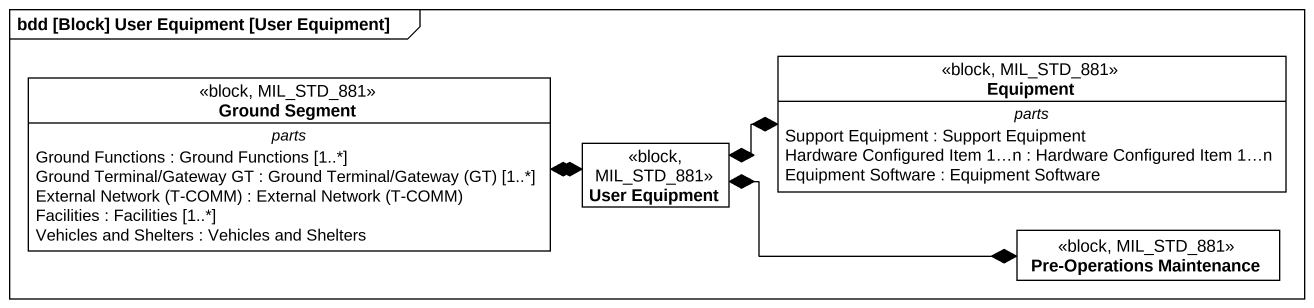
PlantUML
@startuml
mainframe bdd [Block] User Equipment [User Equipment]
hide circle
hide empty members
class Equipment <<block, MIL_STD_881>> {
  -- parts --
  Support Equipment : Support Equipment
  Hardware Configured Item 1…n : Hardware Configured Item 1…n
  Equipment Software : Equipment Software
}
class "Ground Segment" as Ground_Segment <<block, MIL_STD_881>> {
  -- parts --
  Ground Functions : Ground Functions [1..*]
  {field} Ground Terminal/Gateway GT : Ground Terminal/Gateway (GT) [1..*]
  {field} External Network (T-COMM) : External Network (T-COMM)
  Facilities : Facilities [1..*]
  Vehicles and Shelters : Vehicles and Shelters
}
class "User Equipment" as User_Equipment <<block, MIL_STD_881>>
class "Pre-Operations Maintenance" as Pre_Operations_Maintenance <<block, MIL_STD_881>>
Ground_Segment *-right-* User_Equipment
User_Equipment *-right-* Equipment
User_Equipment *-right-* Pre_Operations_Maintenance
@enduml
